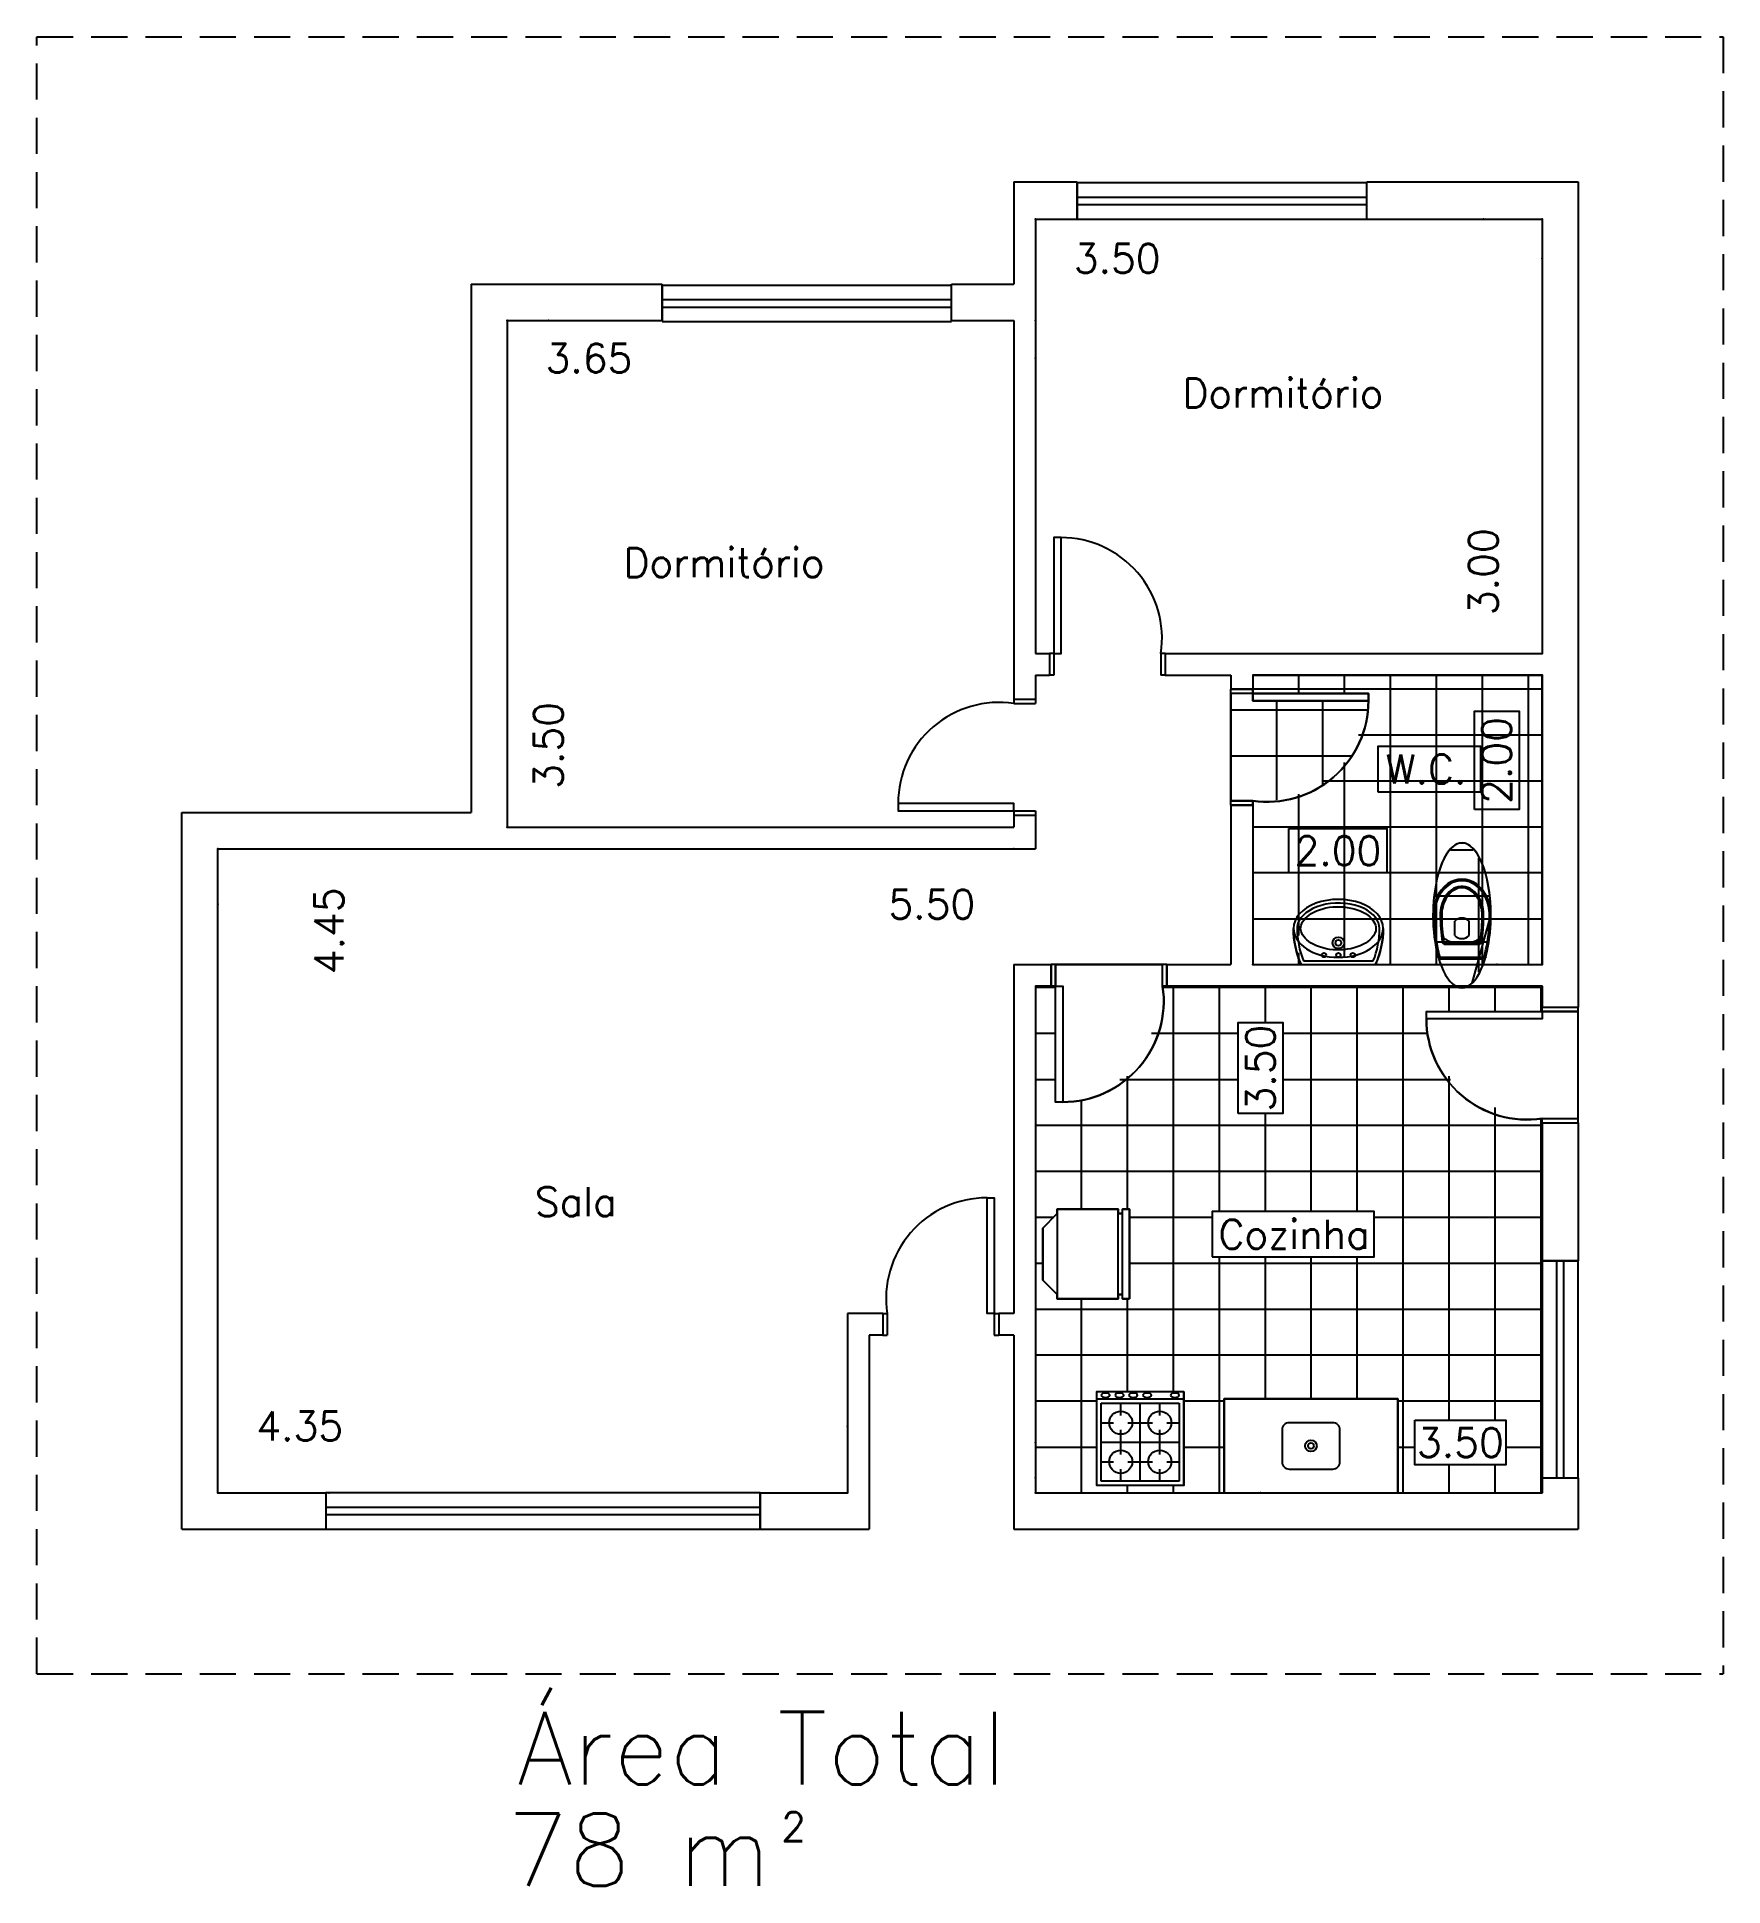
# Model space of a CAD drawing. Extents: x 0 to 11.7, y -1.5 to 11.3.
import ezdxf
from ezdxf.enums import TextEntityAlignment as Align

# ---------------------------------------------------------------- set-up
doc = ezdxf.new("R2010")
doc.units = 0
doc.header["$MEASUREMENT"] = 0
doc.linetypes.add('HIDDEN', pattern=[0.375, 0.25, -0.125])
doc.layers.add('1', color=7, linetype='CONTINUOUS')
doc.styles.add('ROMANS', font='ROMANS', dxfattribs={"height": 0.2})

# ---------------------------------------------------------------- blocks, each defined once
blk = doc.blocks.new('J2')
at = {"layer": '1', "color": 7, "linetype": 'Continuous'}
for p, q in [((0, 0.25), (0, 0)), ((2, 0.25), (0, 0.25)), ((2, 0.15), (0, 0.15)), ((2, 0), (2, 0.25)), ((0, 0.1), (2, 0.1)), ((0, 0), (2, 0))]:
    blk.add_line(p, q, dxfattribs=at)
blk = doc.blocks.new('J3')
at = {"layer": '1', "color": 7, "linetype": 'Continuous'}
for p, q in [((3, 0.25), (0, 0.25)), ((0, 0.25), (0, 0)), ((3, 0.15), (0, 0.15)), ((3, 0), (3, 0.25)), ((0, 0.1), (3, 0.1)), ((0, 0), (3, 0))]:
    blk.add_line(p, q, dxfattribs=at)
blk = doc.blocks.new('J15')
at = {"layer": '1', "color": 7, "linetype": 'Continuous'}
for p, q in [((1.5, 0.25), (0, 0.25)), ((0, 0.25), (0, 0)), ((1.5, 0.15), (0, 0.15)), ((1.5, 0), (1.5, 0.25)), ((0, 0.1), (1.5, 0.1)), ((0, 0), (1.5, 0))]:
    blk.add_line(p, q, dxfattribs=at)
blk = doc.blocks.new('P80D25')
at = {"layer": '1', "color": 7, "linetype": 'Continuous'}
for p, q in [((0, 0.25), (0, 0)), ((0, 0.25), (0.03, 0.25)), ((0.03, 0.25), (0.03, 0)), ((0.77, 0.25), (0.77, 0)), ((0.77, 0.25), (0.8, 0.25)), ((0.8, 0.25), (0.8, 0)), ((0, 0), (0.8, 0))]:
    blk.add_line(p, q, dxfattribs=at)
blk.add_lwpolyline([(0.77, 0.25), (0.72, 0.25), (0.72, 1.05), (0.77, 1.05)], close=True, dxfattribs=at)
blk.add_arc((0.72, 0.352), 0.698, 90, 188.4445, dxfattribs=at)
blk = doc.blocks.new('P80D15')
at = {"layer": '1', "color": 7, "linetype": 'Continuous'}
for p, q in [((0, 0.15), (0, 0)), ((0, 0.15), (0.03, 0.15)), ((0.03, 0.15), (0.03, 0)), ((0.77, 0.15), (0.77, 0)), ((0.77, 0.15), (0.8, 0.15)), ((0.8, 0.15), (0.8, 0)), ((0, 0), (0.03, 0)), ((0.77, 0), (0.8, 0))]:
    blk.add_line(p, q, dxfattribs=at)
blk.add_lwpolyline([(0.77, 0.15), (0.72, 0.15), (0.72, 0.95), (0.77, 0.95)], close=True, dxfattribs=at)
blk.add_arc((0.72, 0.252), 0.698, 90, 188.4445, dxfattribs=at)
blk = doc.blocks.new('P80E15')
at = {"layer": '1', "color": 7, "linetype": 'Continuous'}
for p, q in [((0.03, 0.15), (0, 0.15)), ((0, 0.15), (0, 0)), ((0.03, 0.15), (0.03, 0)), ((0.8, 0.15), (0.77, 0.15)), ((0.77, 0.15), (0.77, 0)), ((0.8, 0.15), (0.8, 0)), ((0.03, 0), (0, 0)), ((0.8, 0), (0.77, 0))]:
    blk.add_line(p, q, dxfattribs=at)
blk.add_lwpolyline([(0.03, 0.15), (0.08, 0.15), (0.08, 0.95), (0.03, 0.95)], close=True, dxfattribs=at)
blk.add_arc((0.08, 0.252), 0.698, 351.5555, 90, dxfattribs=at)
blk = doc.blocks.new('COZINH')
at = {"layer": '1', "color": 7, "linetype": 'Continuous', "style": 'ROMANS'}
blk.add_text('Cozinha', height=0.2, dxfattribs=at).set_placement((-0.6582, -0.0685))
blk = doc.blocks.new('WC')
at = {"layer": '1', "color": 7, "linetype": 'Continuous', "style": 'ROMANS'}
blk.add_text('W.C.', height=0.2, dxfattribs=at).set_placement((-0.1371, -0.0959))
blk = doc.blocks.new('DORMI')
at = {"layer": '1', "color": 7, "linetype": 'Continuous', "style": 'ROMANS'}
blk.add_text('Dormitório', height=0.2, dxfattribs=at).set_placement((-0.5164, -0.0661))
blk = doc.blocks.new('SALA')
at = {"layer": '1', "color": 7, "linetype": 'Continuous', "style": 'ROMANS'}
blk.add_text('Sala', height=0.2, dxfattribs=at).set_placement((-0.2331, -0.0274))
blk = doc.blocks.new('*M1010')
at = {"layer": '1', "color": 7, "linetype": 'Continuous'}
for p in [(142.513, 151.194), (146.163, 151.194), (146.163, 150.933)]:
    blk.add_point(p, dxfattribs=at)
at = {"layer": '1', "color": 7, "linetype": 'Continuous', "style": 'ROMANS'}
blk.add_text('3.65', height=0.2, dxfattribs=at).set_placement((143.077, 150.933), align=Align.MIDDLE)
blk = doc.blocks.new('*M1111')
at = {"layer": '1', "color": 7, "linetype": 'Continuous'}
for p in [(142.513, 151.194), (142.797, 151.194), (142.513, 147.694)]:
    blk.add_point(p, dxfattribs=at)
at = {"layer": '1', "color": 7, "linetype": 'Continuous', "style": 'ROMANS'}
blk.add_text('3.50', height=0.2, rotation=90, dxfattribs=at).set_placement((142.797, 148.258), align=Align.MIDDLE)
blk = doc.blocks.new('*M1212')
at = {"layer": '1', "color": 7, "linetype": 'Continuous'}
for p in [(146.163, 151.893), (149.663, 151.893), (149.663, 151.622)]:
    blk.add_point(p, dxfattribs=at)
at = {"layer": '1', "color": 7, "linetype": 'Continuous', "style": 'ROMANS'}
blk.add_text('3.50', height=0.2, dxfattribs=at).set_placement((146.727, 151.622), align=Align.MIDDLE)
blk = doc.blocks.new('*M1313')
at = {"layer": '1', "color": 7, "linetype": 'Continuous'}
for p in [(149.257, 151.893), (149.663, 151.893), (149.663, 148.893)]:
    blk.add_point(p, dxfattribs=at)
at = {"layer": '1', "color": 7, "linetype": 'Continuous', "style": 'ROMANS'}
blk.add_text('3.00', height=0.2, rotation=90, dxfattribs=at).set_placement((149.257, 149.458), align=Align.MIDDLE)
blk = doc.blocks.new('*M1414')
at = {"layer": '1', "color": 7, "linetype": 'Continuous'}
for p in [(149.663, 148.744), (149.349, 146.744), (149.663, 146.744)]:
    blk.add_point(p, dxfattribs=at)
at = {"layer": '1', "color": 7, "linetype": 'Continuous', "style": 'ROMANS'}
blk.add_text('2.00', height=0.2, rotation=90, dxfattribs=at).set_placement((149.349, 148.154), align=Align.MIDDLE)
blk = doc.blocks.new('*M1515')
at = {"layer": '1', "color": 7, "linetype": 'Continuous'}
for p in [(149.663, 147.53), (147.663, 146.744), (149.663, 146.744)]:
    blk.add_point(p, dxfattribs=at)
at = {"layer": '1', "color": 7, "linetype": 'Continuous', "style": 'ROMANS'}
blk.add_text('2.00', height=0.2, dxfattribs=at).set_placement((148.252, 147.53), align=Align.MIDDLE)
blk = doc.blocks.new('*M1616')
at = {"layer": '1', "color": 7, "linetype": 'Continuous'}
for p in [(146.163, 143.442), (146.163, 143.197), (149.663, 143.197)]:
    blk.add_point(p, dxfattribs=at)
at = {"layer": '1', "color": 7, "linetype": 'Continuous', "style": 'ROMANS'}
blk.add_text('3.50', height=0.2, dxfattribs=at).set_placement((149.098, 143.442), align=Align.MIDDLE)
blk = doc.blocks.new('*M1717')
at = {"layer": '1', "color": 7, "linetype": 'Continuous'}
for p in [(147.07, 146.594), (146.163, 143.094), (147.717, 143.094)]:
    blk.add_point(p, dxfattribs=at)
at = {"layer": '1', "color": 7, "linetype": 'Continuous', "style": 'ROMANS'}
blk.add_text('3.50', height=0.2, rotation=90, dxfattribs=at).set_placement((147.717, 146.029), align=Align.MIDDLE)
blk = doc.blocks.new('*M1818')
at = {"layer": '1', "color": 7, "linetype": 'Continuous'}
for p in [(144.863, 143.556), (140.513, 143.094), (144.863, 143.094)]:
    blk.add_point(p, dxfattribs=at)
at = {"layer": '1', "color": 7, "linetype": 'Continuous', "style": 'ROMANS'}
blk.add_text('4.35', height=0.2, dxfattribs=at).set_placement((141.079, 143.556), align=Align.MIDDLE)
blk = doc.blocks.new('*M1919')
at = {"layer": '1', "color": 7, "linetype": 'Continuous'}
for p in [(140.513, 147.543), (140.513, 143.094), (141.28, 143.094)]:
    blk.add_point(p, dxfattribs=at)
at = {"layer": '1', "color": 7, "linetype": 'Continuous', "style": 'ROMANS'}
blk.add_text('4.45', height=0.2, rotation=90, dxfattribs=at).set_placement((141.28, 146.977), align=Align.MIDDLE)
blk = doc.blocks.new('*M2020')
at = {"layer": '1', "color": 7, "linetype": 'Continuous'}
for p in [(140.513, 147.543), (146.013, 147.543), (140.513, 147.161)]:
    blk.add_point(p, dxfattribs=at)
at = {"layer": '1', "color": 7, "linetype": 'Continuous', "style": 'ROMANS'}
blk.add_text('5.50', height=0.2, dxfattribs=at).set_placement((145.446, 147.161), align=Align.MIDDLE)
blk = doc.blocks.new('VASOSA')
at = {"layer": '1', "color": 7, "linetype": 'Continuous'}
for p, q in [((-0.05, 0.2), (-0.05, 0.3)), ((0.05, 0.2), (0.05, 0.3)), ((-0.116, 0.15), (0.116, 0.15)), ((-0.116, 0.14), (0.116, 0.14)), ((-0.145, 0.05), (0.145, 0.05)), ((-0.145, 0.04), (0.145, 0.04))]:
    blk.add_line(p, q, dxfattribs=at)
for centre, radius, start, end in [((0, 0.25), 0.0707, 44.9896, 134.9689), ((-0.116, 0.16), 0.02, 189.3868, 270), ((-0.116, 0.16), 0.01, 189.3844, 270), ((0, 0.25), 0.0707, 225.0311, 315.0104), ((0.116, 0.16), 0.01, 270, 350.5759), ((0.116, 0.16), 0.02, 270, 350.5771), ((-0.145, 0.06), 0.02, 195.5363, 270), ((-0.145, 0.06), 0.01, 195.5347, 270), ((0.145, 0.06), 0.01, 270, 344.4831), ((0.145, 0.06), 0.02, 270, 344.4637)]:
    blk.add_arc(centre, radius, start, end, dxfattribs=at)
for centre, major_axis, ratio, start_param, end_param in [((0, 0.34), (0, 0.25), 0.8, 4.712389, 7.853982), ((0, 0.34), (0, 0.5), 0.4, 1.570796, 2.178171), ((0, 0.34), (0, 0.5), 0.4, 4.105014, 4.712389), ((0, 0.2), (-0.132, 0), 0.380108, 0, 3.141593)]:
    blk.add_ellipse(centre, major_axis=major_axis, ratio=ratio, start_param=start_param, end_param=end_param, dxfattribs=at)
for points, knots in [([(0.19, 0.34), (0.19, 0.385), (0.18, 0.43), (0.128, 0.535), (0.067, 0.577), (-0.056, 0.582), (-0.118, 0.544), (-0.177, 0.44), (-0.19, 0.39), (-0.19, 0.34)], [0, 0, 0, 0, 0.177081, 0.177081, 0.490064, 0.490064, 0.803048, 0.803048, 1, 1, 1, 1]), ([(0.15, 0.34), (0.15, 0.379), (0.141, 0.418), (0.098, 0.505), (0.052, 0.537), (-0.036, 0.543), (-0.083, 0.519), (-0.137, 0.434), (-0.15, 0.387), (-0.15, 0.34)], [0, 0, 0, 0, 0.176635, 0.176635, 0.481532, 0.481532, 0.786428, 0.786428, 1, 1, 1, 1]), ([(0.14, 0.34), (0.14, 0.377), (0.131, 0.415), (0.086, 0.506), (0.035, 0.535), (-0.049, 0.525), (-0.088, 0.498), (-0.13, 0.419), (-0.14, 0.379), (-0.14, 0.34)], [0, 0, 0, 0, 0.176533, 0.176533, 0.5296, 0.5296, 0.813684, 0.813684, 1, 1, 1, 1]), ([(-0.19, 0.34), (-0.19, 0.263), (-0.183, 0.186), (-0.165, 0.096), (-0.16, 0.076), (-0.155, 0.057)], [0, 0, 0, 0, 0.768322, 0.768322, 1, 1, 1, 1]), ([(0.126, 0.158), (0.13, 0.188), (0.134, 0.22), (0.139, 0.281), (0.14, 0.31), (0.14, 0.34)], [0, 0, 0, 0, 0.526059, 0.526059, 1, 1, 1, 1]), ([(0.135, 0.157), (0.141, 0.188), (0.145, 0.222), (0.149, 0.283), (0.15, 0.312), (0.15, 0.34)], [0, 0, 0, 0, 0.549305, 0.549305, 1, 1, 1, 1]), ([(0.155, 0.057), (0.171, 0.118), (0.183, 0.188), (0.189, 0.287), (0.19, 0.314), (0.19, 0.34)], [0, 0, 0, 0, 0.737868, 0.737868, 1, 1, 1, 1])]:
    blk.add_open_spline(points, degree=3, knots=knots, dxfattribs=at)
for points in [[(-0.15, 0.34), (-0.15, 0.277), (-0.145, 0.214), (-0.135, 0.157)], [(-0.14, 0.34), (-0.14, 0.278), (-0.135, 0.215), (-0.126, 0.158)]]:
    blk.add_open_spline(points, degree=3, dxfattribs=at)
blk = doc.blocks.new('LAVAT')
at = {"layer": '1', "color": 7, "linetype": 'Continuous'}
for p, q in [((-0.257, 0), (0.257, 0)), ((-0.241, 0.025), (0.241, 0.025))]:
    blk.add_line(p, q, dxfattribs=at)
for centre, radius in [((0, 0.15), 0.04), ((0, 0.15), 0.02), ((-0.1, 0.065), 0.015), ((0, 0.065), 0.015), ((0.1, 0.065), 0.015)]:
    blk.add_circle(centre, radius, dxfattribs=at)
for centre, radius, start, end in [((0.31, 0.25), 0.62, 180, 203.78), ((0.31, 0.25), 0.595, 180, 202.2114), ((-0.31, 0.25), 0.595, 337.7886, 0), ((-0.31, 0.25), 0.62, 336.22, 360)]:
    blk.add_arc(centre, radius, start, end, dxfattribs=at)
blk.add_ellipse((0, 0.25), major_axis=(0.31, 0), ratio=0.645161, start_param=0, end_param=3.141593, dxfattribs=at)
for points, knots in [([(0.285, 0.25), (0.285, 0.3), (0.245, 0.354), (0.101, 0.423), (0, 0.434), (-0.174, 0.399), (-0.244, 0.353), (-0.28, 0.286), (-0.285, 0.268), (-0.285, 0.25)], [0, 0, 0, 0, 0.298195, 0.298195, 0.596389, 0.596389, 0.894584, 0.894584, 1, 1, 1, 1]), ([(0.26, 0.25), (0.26, 0.278), (0.242, 0.313), (0.164, 0.37), (0.103, 0.392), (-0.029, 0.404), (-0.098, 0.394), (-0.203, 0.348), (-0.24, 0.314), (-0.266, 0.253), (-0.263, 0.224), (-0.216, 0.162), (-0.168, 0.131), (-0.048, 0.098), (0.023, 0.096), (0.148, 0.123), (0.201, 0.15), (0.251, 0.205), (0.26, 0.229), (0.26, 0.25)], [0, 0, 0, 0, 0.114288, 0.114288, 0.228576, 0.228576, 0.342864, 0.342864, 0.457151, 0.457151, 0.571439, 0.571439, 0.685727, 0.685727, 0.800015, 0.800015, 0.914303, 0.914303, 1, 1, 1, 1])]:
    blk.add_open_spline(points, degree=3, knots=knots, dxfattribs=at)
blk = doc.blocks.new('FOGÃO4')
at = {"layer": '1', "color": 7, "linetype": 'Continuous'}
for p, q in [((-0.3, 0.7), (0.3, 0.7)), ((-0.3, 0.05), (-0.3, 0.7)), ((-0.3, 0.65), (0.3, 0.65)), ((0.3, 0.7), (0.3, 0.05)), ((-0.27, 0.62), (0.27, 0.62)), ((-0.27, 0.08), (-0.27, 0.62)), ((-0.135, 0.535), (-0.135, 0.62)), ((0, 0.08), (0, 0.62)), ((0.135, 0.535), (0.135, 0.62)), ((0.27, 0.62), (0.27, 0.08)), ((-0.27, 0.485), (-0.185, 0.485)), ((-0.135, 0.265), (-0.135, 0.435)), ((-0.085, 0.485), (0.085, 0.485)), ((0.135, 0.265), (0.135, 0.435)), ((0.185, 0.485), (0.27, 0.485)), ((-0.27, 0.35), (0.27, 0.35)), ((-0.27, 0.215), (-0.185, 0.215)), ((-0.135, 0.08), (-0.135, 0.165)), ((-0.085, 0.215), (0.085, 0.215)), ((0.135, 0.08), (0.135, 0.165)), ((0.185, 0.215), (0.27, 0.215)), ((0.3, 0.05), (-0.3, 0.05)), ((0.27, 0.08), (-0.27, 0.08))]:
    blk.add_line(p, q, dxfattribs=at)
for centre in [(-0.135, 0.485), (0.135, 0.485), (-0.135, 0.215), (0.135, 0.215)]:
    blk.add_circle(centre, 0.08, dxfattribs=at)
for centre in [(-0.24, 0.675), (-0.144, 0.675), (-0.048, 0.675), (0.048, 0.675), (0.24, 0.675)]:
    blk.add_ellipse(centre, major_axis=(-0.03, 0), ratio=0.5, start_param=0, end_param=6.283175, dxfattribs=at)
blk = doc.blocks.new('PIA')
at = {"layer": '1', "color": 7, "linetype": 'Continuous'}
blk.add_lwpolyline([(-0.6, 0), (0.6, 0), (0.6, 0.65), (-0.6, 0.65)], close=True, dxfattribs=at)
blk.add_lwpolyline([(-0.15, 0.165), (0.15, 0.165, 0.414214), (0.2, 0.215), (0.2, 0.435, 0.414214), (0.15, 0.485), (-0.15, 0.485, 0.414214), (-0.2, 0.435), (-0.2, 0.215, 0.414214), (-0.15, 0.165)], format="xyb", dxfattribs=at)
for radius in [0.04, 0.02]:
    blk.add_circle((0, 0.325), radius, dxfattribs=at)
blk = doc.blocks.new('GELAD')
at = {"layer": '1', "color": 7, "linetype": 'Continuous'}
for p, q in [((0.31, 0.65), (-0.31, 0.65)), ((-0.31, 0.65), (-0.31, 0.6)), ((0.31, 0.6), (0.31, 0.65)), ((0.31, 0.6), (-0.31, 0.6)), ((0.31, 0.57), (-0.31, 0.57)), ((-0.31, 0.57), (-0.31, 0.15)), ((-0.28, 0.6), (-0.28, 0.57)), ((0.28, 0.57), (0.28, 0.6)), ((0.31, 0.15), (0.31, 0.57)), ((-0.31, 0.15), (0.31, 0.15)), ((-0.18, 0.05), (-0.28, 0.15)), ((0.18, 0.05), (0.28, 0.15)), ((-0.18, 0.05), (0.18, 0.05))]:
    blk.add_line(p, q, dxfattribs=at)
blk = doc.blocks.new('AREA')
at = {"layer": '1', "color": 7, "linetype": 'Continuous', "style": 'ROMANS'}
for s, height, p in [('Área Total', 0.5, (-2.4981, 0.4326)), ('2', 0.2, (-0.673, 0.0397)), ('m', 0.5, (-1.384, -0.2693))]:
    blk.add_text(s, height=height, dxfattribs=at).set_placement(p)
blk.add_attdef('100', (-2.5702, -0.2693), '', height=0.4999, dxfattribs=at)

msp = doc.modelspace()

# ---------------------------------------------------------------- linework, layer by layer
at = {"layer": '1', "color": 7, "linetype": 'HIDDEN'}
for p, q in [((0, 11.308), (11.65, 11.308)), ((0, 0), (0, 11.308)), ((11.65, 11.308), (11.65, 0)), ((0, 0), (11.65, 0))]:
    msp.add_line(p, q, dxfattribs=at)
at = {"layer": '1', "color": 7, "linetype": 'Continuous'}
for p, q in [((6.75, 10.308), (6.75, 9.6)), ((6.75, 10.308), (7.188, 10.308)), ((7.188, 10.05), (7.188, 10.308)), ((9.188, 10.05), (9.188, 10.308)), ((9.188, 10.308), (10.65, 10.308)), ((10.65, 10.308), (10.65, 4.606)), ((6.9, 10.05), (6.9, 7.05)), ((6.9, 10.05), (7.188, 10.05)), ((9.188, 10.05), (10.4, 10.05)), ((10.4, 10.05), (10.4, 7.05)), ((3, 9.6), (3, 5.95)), ((3, 9.6), (4.32, 9.6)), ((4.32, 9.342), (4.32, 9.6)), ((6.32, 9.342), (6.32, 9.6)), ((6.32, 9.6), (6.75, 9.6)), ((3.25, 9.35), (3.25, 5.85)), ((3.25, 9.35), (4.32, 9.35)), ((6.32, 9.35), (6.75, 9.35)), ((6.75, 9.35), (6.75, 6.733)), ((6.9, 7.05), (6.996, 7.05)), ((6.996, 7.05), (6.996, 6.9)), ((7.796, 7.05), (7.796, 6.9)), ((7.796, 7.05), (10.4, 7.05)), ((6.9, 6.9), (6.996, 6.9)), ((6.9, 6.9), (6.9, 6.733)), ((7.796, 6.9), (8.25, 6.9)), ((8.25, 6.9), (8.25, 6.802)), ((8.4, 6.9), (8.4, 6.802)), ((8.4, 6.9), (10.4, 6.9)), ((8.718, 6.772), (8.718, 6.9)), ((9.035, 6.772), (9.035, 6.9)), ((9.353, 4.9), (9.353, 6.9)), ((9.67, 4.9), (9.67, 6.9)), ((9.988, 4.9), (9.988, 6.9)), ((10.305, 4.9), (10.305, 6.9)), ((10.4, 6.9), (10.4, 4.9)), ((8.25, 6.802), (8.4, 6.802)), ((8.25, 6.032), (8.25, 6.772)), ((8.4, 6.805), (10.4, 6.805)), ((6.75, 6.733), (6.9, 6.733)), ((8.25, 6.659), (9.193, 6.659)), ((8.568, 6.038), (8.568, 6.722)), ((8.885, 6.141), (8.885, 6.722)), ((9.131, 6.487), (10.4, 6.487)), ((8.25, 6.341), (9.084, 6.341)), ((9.035, 4.953), (9.035, 6.297)), ((8.888, 6.17), (10.4, 6.17)), ((8.718, 5.1), (8.718, 6.076)), ((1, 1), (1, 5.95)), ((1, 5.95), (3, 5.95)), ((6.75, 5.933), (6.9, 5.933)), ((6.75, 5.933), (6.75, 5.85)), ((6.9, 5.933), (6.9, 5.7)), ((8.25, 6.002), (8.4, 6.002)), ((8.25, 6.002), (8.25, 4.9)), ((8.4, 6.002), (8.4, 4.9)), ((3.25, 5.85), (6.75, 5.85)), ((8.4, 5.852), (10.4, 5.852)), ((1.25, 1.25), (1.25, 5.7)), ((1.25, 5.7), (6.9, 5.7)), ((9.768, 5.692), (9.77, 5.692)), ((9.77, 5.692), (9.921, 5.692)), ((9.921, 5.692), (9.923, 5.692)), ((9.963, 5.633), (9.963, 5.636)), ((9.963, 5.429), (9.963, 5.633)), ((8.4, 5.535), (10.4, 5.535)), ((9.658, 5.375), (9.687, 5.375)), ((9.687, 5.375), (9.769, 5.375)), ((9.769, 5.375), (10.013, 5.375)), ((9.963, 5.038), (9.963, 5.429)), ((10.013, 5.375), (10.036, 5.375)), ((10.036, 5.375), (10.037, 5.375)), ((8.4, 5.217), (10.4, 5.217)), ((9.661, 5.057), (9.661, 5.057)), ((9.661, 5.057), (9.952, 5.057)), ((9.952, 5.057), (9.995, 5.057)), ((9.963, 4.955), (9.963, 5.038)), ((9.995, 5.057), (10.028, 5.057)), ((10.028, 5.057), (10.028, 5.057)), ((6.75, 4.9), (7.008, 4.9)), ((6.75, 4.9), (6.75, 2.489)), ((7.008, 4.9), (7.008, 4.75)), ((7.038, 4.9), (7.778, 4.9)), ((7.808, 4.9), (7.808, 4.75)), ((7.808, 4.9), (8.25, 4.9)), ((8.4, 4.9), (10.4, 4.9)), ((8.718, 4.9), (8.718, 4.98)), ((9.963, 4.943), (9.963, 4.955)), ((9.963, 4.847), (9.963, 4.94)), ((6.9, 4.75), (7.008, 4.75)), ((6.9, 4.75), (6.9, 1.25)), ((6.9, 4.743), (7.038, 4.743)), ((7.778, 4.743), (10.4, 4.743)), ((7.808, 4.75), (10.4, 4.75)), ((7.853, 1.95), (7.853, 4.75)), ((8.17, 3.193), (8.17, 4.75)), ((8.488, 4.5), (8.488, 4.75)), ((8.805, 3.193), (8.805, 4.75)), ((9.123, 3.193), (9.123, 4.75)), ((9.44, 1.25), (9.44, 4.75)), ((9.758, 4.576), (9.758, 4.75)), ((10.075, 4.576), (10.075, 4.75)), ((10.393, 4.576), (10.393, 4.75)), ((10.4, 4.75), (10.4, 4.606)), ((10.4, 4.606), (10.65, 4.606)), ((6.9, 4.425), (7.038, 4.425)), ((7.701, 4.425), (8.3, 4.425)), ((8.609, 4.425), (9.61, 4.425)), ((6.9, 4.107), (7.038, 4.107)), ((7.483, 4.107), (8.3, 4.107)), ((7.535, 3.21), (7.535, 4.128)), ((8.609, 4.107), (9.767, 4.107)), ((9.758, 1.752), (9.758, 4.13)), ((7.218, 3.21), (7.218, 3.963)), ((8.488, 3.193), (8.488, 3.871)), ((10.075, 1.752), (10.075, 3.913)), ((10.393, 1.25), (10.393, 3.836)), ((6.9, 3.79), (10.4, 3.79)), ((10.4, 3.806), (10.65, 3.806)), ((10.4, 3.806), (10.4, 2.853)), ((10.65, 3.806), (10.65, 2.853)), ((6.9, 3.473), (10.4, 3.473)), ((6.9, 3.155), (7.025, 3.155)), ((7.55, 3.155), (8.12, 3.155)), ((9.239, 3.155), (10.4, 3.155)), ((6.9, 2.837), (6.95, 2.837)), ((7.55, 2.837), (10.4, 2.837)), ((8.17, 1.25), (8.17, 2.881)), ((8.488, 1.9), (8.488, 2.881)), ((8.805, 1.9), (8.805, 2.881)), ((9.123, 1.9), (9.123, 2.881)), ((10.4, 2.853), (10.65, 2.853)), ((7.218, 1.25), (7.218, 2.59)), ((7.535, 1.95), (7.535, 2.59)), ((5.6, 2.489), (5.6, 1.25)), ((5.845, 2.489), (5.6, 2.489)), ((5.845, 2.489), (5.845, 2.339)), ((6.75, 2.489), (6.645, 2.489)), ((6.645, 2.489), (6.645, 2.339)), ((6.9, 2.52), (10.4, 2.52)), ((5.75, 2.339), (5.75, 1)), ((5.845, 2.339), (5.75, 2.339)), ((6.75, 2.339), (6.645, 2.339)), ((6.75, 2.339), (6.75, 1)), ((6.9, 2.203), (10.4, 2.203)), ((6.9, 1.885), (7.324, 1.885)), ((7.924, 1.885), (8.203, 1.885)), ((9.403, 1.885), (10.4, 1.885)), ((6.9, 1.567), (7.324, 1.567)), ((7.924, 1.567), (8.203, 1.567)), ((9.403, 1.567), (9.521, 1.567)), ((10.15, 1.567), (10.4, 1.567)), ((9.758, 1.25), (9.758, 1.444)), ((10.075, 1.25), (10.075, 1.444)), ((7.535, 1.25), (7.535, 1.3)), ((7.853, 1.25), (7.853, 1.3)), ((10.4, 1.353), (10.65, 1.353)), ((10.4, 1.353), (10.4, 1.25)), ((10.65, 1.353), (10.65, 1)), ((1.25, 1.25), (1.996, 1.25)), ((1.996, 1.25), (1.996, 1)), ((4.996, 1.25), (4.996, 1)), ((4.996, 1.25), (5.6, 1.25)), ((6.9, 1.25), (10.4, 1.25)), ((1, 1), (1.996, 1)), ((4.996, 1), (5.75, 1)), ((6.75, 1), (10.65, 1))]:
    msp.add_line(p, q, dxfattribs=at)
for points in [[(9.302, 5.15, -0.104134), (9.249, 4.9), (10.4, 4.9), (10.4, 6.9), (8.4, 6.9), (8.4, 6.802), (8.4, 6.772), (9.2, 6.772), (9.2, 6.722, -0.45807), (8.4, 6.032)], [(9.2, 6.722), (8.4, 6.722), (8.4, 6.772), (8.25, 6.772), (8.25, 6.032), (8.4, 6.032, 0.45807), (9.2, 6.722)], [(8.4, 6.032), (8.4, 6.002), (8.4, 4.9), (8.734, 4.9, -0.104134), (8.682, 5.15)], [(7.088, 3.95, 0.45807), (7.778, 4.75), (7.778, 4.9), (7.038, 4.9), (7.038, 4.75), (7.088, 4.75), (7.088, 3.95)], [(10.011, 4.956, -0.354989), (9.991, 4.94), (9.701, 4.94, -0.354989), (9.682, 4.956)], [(9.403, 1.9), (9.403, 1.25), (10.4, 1.25), (10.4, 1.353), (10.4, 2.853), (10.4, 3.806), (10.4, 3.836, -0.45807), (9.6, 4.526), (9.6, 4.576), (10.4, 4.576), (10.4, 4.606), (10.4, 4.75), (7.808, 4.75), (7.778, 4.75, -0.45807), (7.088, 3.95), (7.038, 3.95), (7.038, 4.75), (7.008, 4.75), (6.9, 4.75), (6.9, 1.25), (8.203, 1.25), (8.203, 1.9), (9.403, 1.9)], [(9.6, 4.526, 0.45807), (10.4, 3.836), (10.65, 3.836), (10.65, 4.576), (10.4, 4.576), (10.4, 4.526), (9.6, 4.526)]]:
    msp.add_lwpolyline(points, format="xyb", dxfattribs=at)
for points in [[(9.933, 5.972), (9.933, 6.65), (10.241, 6.65), (10.241, 5.972), (9.933, 5.972)], [(9.264, 6.094), (9.976, 6.094), (9.976, 6.406), (9.264, 6.406), (9.264, 6.094)], [(8.65, 5.841), (9.328, 5.841), (9.328, 5.533), (8.65, 5.533), (8.65, 5.841)], [(8.3, 3.871), (8.3, 4.5), (8.609, 4.5), (8.609, 3.871), (8.3, 3.871)], [(7.55, 2.59), (7.5, 2.59), (7.5, 2.62), (7.47, 2.62), (7.47, 2.59), (7.05, 2.59), (7.05, 2.62), (6.95, 2.72), (6.95, 3.08), (7.05, 3.18), (7.05, 3.21), (7.47, 3.21), (7.47, 3.18), (7.5, 3.18), (7.5, 3.21), (7.55, 3.21), (7.55, 2.59)], [(8.12, 2.881), (9.239, 2.881), (9.239, 3.193), (8.12, 3.193), (8.12, 2.881)], [(7.924, 1.95), (7.924, 1.3), (7.324, 1.3), (7.324, 1.95), (7.924, 1.95)], [(9.521, 1.752), (10.15, 1.752), (10.15, 1.444), (9.521, 1.444), (9.521, 1.752)]]:
    msp.add_lwpolyline(points, close=True, dxfattribs=at)
msp.add_lwpolyline([(9.916, 4.771), (10.046, 5.24)], dxfattribs=at)
for centre, major_axis, ratio, start_param, end_param in [((9.846, 5.24), (0, 0.5), 0.4, 4.105014, 9.780824), ((9.846, 5.24), (0, 0.5), 0.4, 1.570796, 7.246607), ((9.846, 5.24), (0, 0.25), 0.8, 4.712389, 7.853982), ((8.992, 5.15), (0.31, 0), 0.645161, 3.141593, 6.283185)]:
    msp.add_ellipse(centre, major_axis=major_axis, ratio=ratio, start_param=start_param, end_param=end_param, dxfattribs=at)

# ---------------------------------------------------------------- block references
for name, p in [('J2', (7.188, 10.05)), ('*M1212', (-139.263, -141.844)), ('*M1313', (-139.263, -141.844)), ('J2', (4.32, 9.342)), ('*M1010', (-139.263, -141.844)), ('*M1111', (-139.263, -141.844)), ('DORMI', (8.431, 8.814)), ('P80E15', (6.996, 6.9)), ('DORMI', (4.569, 7.643)), ('*M1414', (-139.263, -141.844)), ('WC', (9.457, 6.246)), ('*M1515', (-139.263, -141.844)), ('*M1919', (-139.263, -141.844)), ('*M2020', (-139.263, -141.844)), ('VASOSA', (9.846, 4.9)), ('LAVAT', (8.992, 4.9)), ('*M1717', (-139.263, -141.844)), ('SALA', (3.673, 3.189)), ('P80D15', (5.845, 2.339)), ('COZINH', (8.822, 3.005)), ('FOGÃO4', (7.623, 1.25)), ('*M1818', (-139.263, -141.844)), ('PIA', (8.803, 1.25)), ('*M1616', (-139.263, -141.844)), ('J3', (1.996, 1))]:
    msp.add_blockref(name, p, dxfattribs=at)
for name, p, rotation in [('P80E15', (8.25, 6.802), 270), ('P80E15', (6.9, 5.933), 90), ('P80D15', (7.808, 4.9), 180), ('P80D25', (10.65, 3.806), 90), ('GELAD', (6.9, 2.9), 270), ('J15', (10.65, 1.353), 90)]:
    msp.add_blockref(name, p, dxfattribs=dict(at, rotation=rotation))
msp.add_blockref('AREA', (5.815, -1.196), dxfattribs=at).add_auto_attribs({'100': '78'})

doc.saveas('drawing.dxf')
